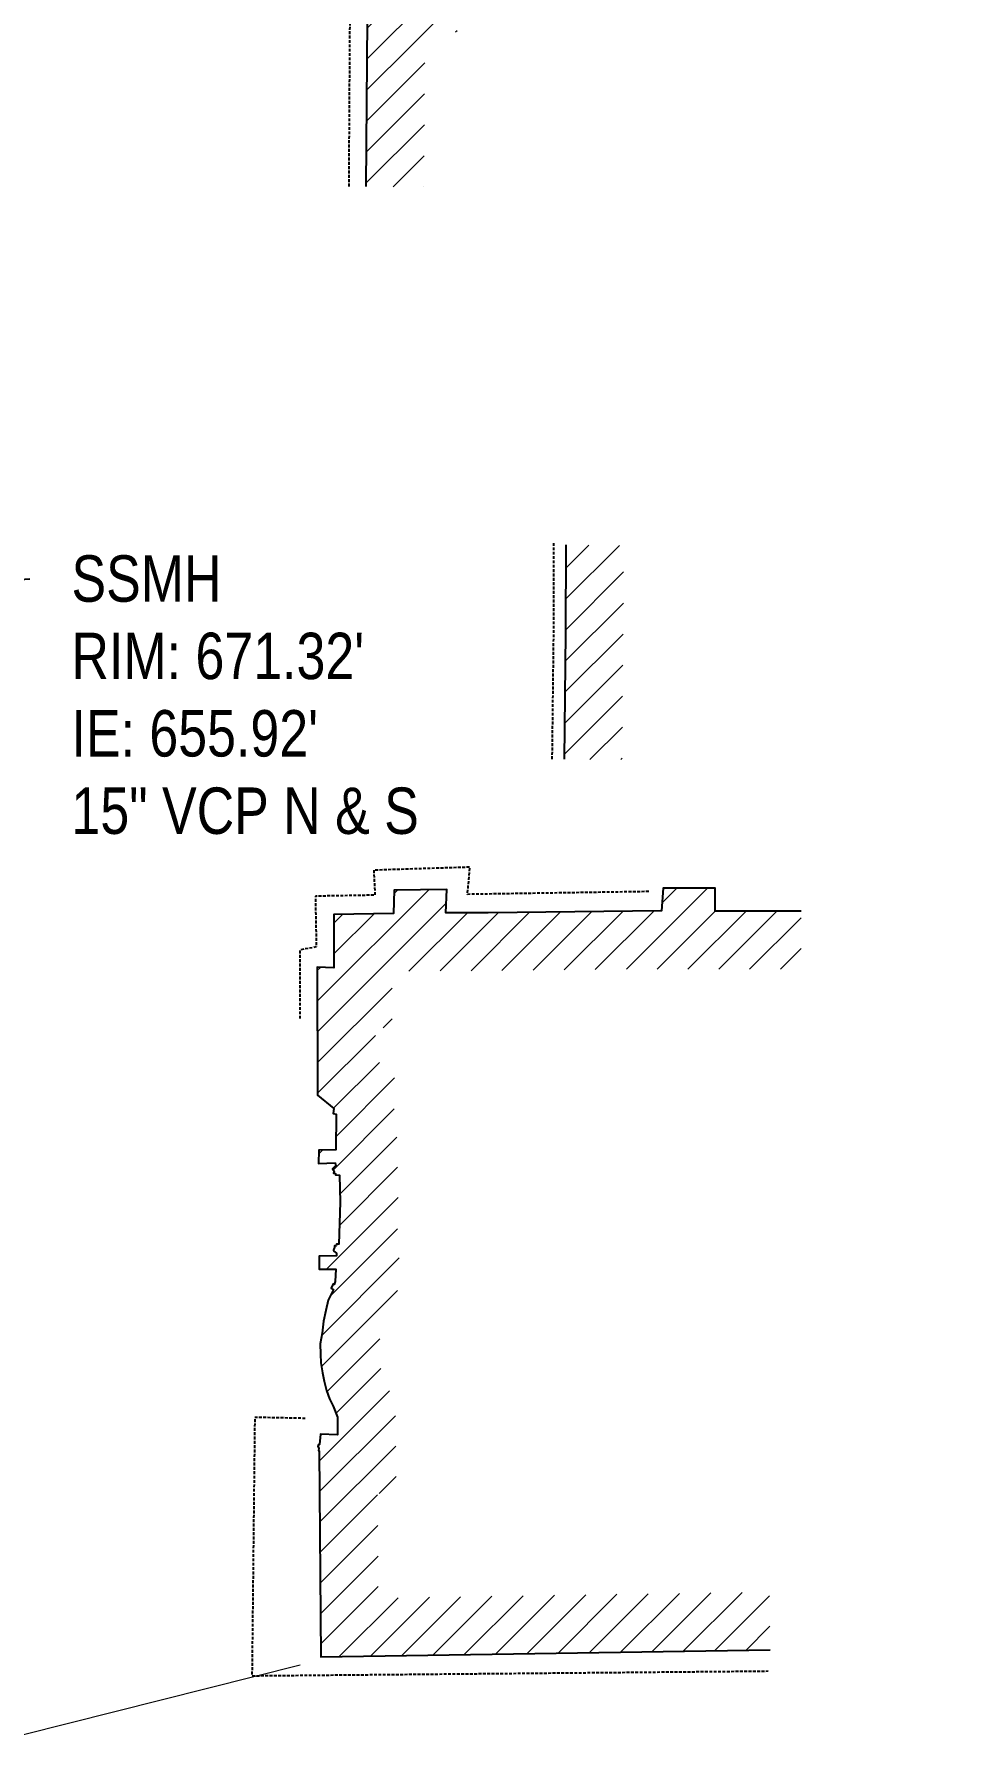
# Model space of a CAD drawing. Header units: feet. Extents: x 0 to 6437249, y 0 to 1884635.
# Drawn here: x 6435211.1 to 6435292, y 1884263.8 to 1884410.5 of the extents above; entities that cross this region are included whole.
import ezdxf
from ezdxf import colors
from ezdxf.entities.mleader import LeaderData, LeaderLine
from ezdxf.lldxf.tags import DXFTag
from ezdxf.math import Vec2, Vec3

# ---------------------------------------------------------------- set-up
doc = ezdxf.new("R2010")
doc.units = ezdxf.units.FT
doc.header["$MEASUREMENT"] = 0
doc.linetypes.add('DASHED2', pattern=[0.375, 0.25, -0.125])
for name, color, linetype, lineweight in [('V-DETL-PATT-BLDG-', 77, 'Continuous', 13), ('VF-BLDG-LINE-', 1, 'Continuous', 25), ('VF-BLDG-OVHD-LINE-', 1, 'DASHED2', 25), ('VF-ELEC-OVHD-LINE-', 10, 'OVERHEADELECTRIC', 15), ('VF-STRM-TEXT-', 211, 'Continuous', 25), ('VF-TOPO-TEXT-', 1, 'Continuous', 25)]:
    doc.layers.add(name, color=color, linetype=linetype, lineweight=lineweight)
doc.styles.add('NCS1-Anno', font='arial.ttf', dxfattribs={"width": 0.8, "height": 0.1})
doc.styles.get("Standard").update_dxf_attribs({"font": 'arial.ttf'})
tags = doc.linetypes.add('OVERHEADELECTRIC', pattern='A,1,-0.03,["OE",Standard,S=0.08,R=0,X=0,Y=-0.04],-0.16,1', length=2.19).pattern_tags.tags
tags[6] = DXFTag(74, 10)
pattern_1 = [(45, (0, 0), (-1.3258252147, 1.3258252147), [])]

msp = doc.modelspace()

# ---------------------------------------------------------------- hatches: boundary and pattern name
at = {"layer": 'V-DETL-PATT-BLDG-'}
h = msp.add_hatch(dxfattribs=at)
h.set_pattern_fill('ANSI31', color=256, scale=15)
h.set_pattern_definition(pattern_1)
h.paths.add_polyline_path([(6435282.51, 1884437.2), (6435236.58, 1884437.13), (6435236.46, 1884422.29), (6435242.53, 1884422.26), (6435242.53, 1884415.52), (6435239.81, 1884415.41), (6435239.68, 1884397.35), (6435244.68, 1884397.35), (6435244.78, 1884410.6), (6435247.53, 1884410.7), (6435247.53, 1884427.24), (6435241.5, 1884427.27), (6435241.54, 1884432.14), (6435282.51, 1884432.2)])
h.paths.add_polyline_path([(6435270.37, 1884471.77), (6435257.38, 1884472.5), (6435244.81, 1884472.61), (6435244.79, 1884487.4), (6435239.79, 1884487.4), (6435239.82, 1884467.36), (6435242.56, 1884467.62), (6435257.22, 1884467.5), (6435265.39, 1884467.05), (6435265.48, 1884447.08), (6435265.49, 1884447.08), (6435265.37, 1884442.56), (6435270.37, 1884442.56)])
h = msp.add_hatch(dxfattribs=at)
h.set_pattern_fill('ANSI31', color=256, scale=15)
h.set_pattern_definition(pattern_1)
h.paths.add_polyline_path([(6435256.89, 1884366.5), (6435261.89, 1884366.46), (6435261.75, 1884348.02), (6435256.75, 1884348), (6435256.75, 1884348.06)])
h = msp.add_hatch(dxfattribs=at)
h.set_pattern_fill('ANSI31', color=256, scale=15)
h.set_pattern_definition(pattern_1)
h.paths.add_polyline_path([(6435274.5, 1884271.3), (6435274.43, 1884276.3), (6435240.76, 1884275.78), (6435240.69, 1884284.79), (6435242.3, 1884284.76), (6435242.21, 1884292.34), (6435241.45, 1884294.25), (6435241.21, 1884294.8), (6435241.08, 1884295.14), (6435240.96, 1884295.59), (6435240.87, 1884296.06), (6435240.78, 1884296.61), (6435240.75, 1884297), (6435240.75, 1884297.26), (6435240.87, 1884297.9), (6435240.96, 1884298.8), (6435241.11, 1884299.44), (6435241.18, 1884299.77), (6435241.47, 1884300.37), (6435242.44, 1884300.39), (6435242.34, 1884302.16), (6435243.51, 1884304.58), (6435242.32, 1884305.19), (6435242.47, 1884309.86), (6435242.43, 1884311.46), (6435242.67, 1884311.71), (6435242.41, 1884312.63), (6435242.32, 1884316.49), (6435242.35, 1884317.04), (6435242.12, 1884317.05), (6435242.14, 1884319.3), (6435242.24, 1884320.08), (6435242.15, 1884320.16), (6435242.16, 1884321.72), (6435240.51, 1884321.98), (6435240.5, 1884324.93), (6435241.93, 1884324.88), (6435241.93, 1884329.75), (6435246.9, 1884329.82), (6435250.24, 1884329.82), (6435264.77, 1884329.97), (6435264.77, 1884329.94), (6435277.17, 1884329.95), (6435277.17, 1884334.95), (6435269.77, 1884334.94), (6435269.77, 1884336.93), (6435265.28, 1884336.92), (6435265.14, 1884334.97), (6435250.22, 1884334.82), (6435246.56, 1884334.82), (6435246.64, 1884336.82), (6435242.11, 1884336.75), (6435242.05, 1884334.75), (6435236.93, 1884334.67), (6435236.93, 1884330.07), (6435235.49, 1884330.12), (6435235.52, 1884319.1), (6435236.93, 1884317.95), (6435236.87, 1884317.51), (6435237.13, 1884317.46), (6435237.1, 1884314.39), (6435235.63, 1884314.37), (6435235.61, 1884313.21), (6435237.03, 1884313.26), (6435237.09, 1884313.05), (6435236.82, 1884312.76), (6435236.94, 1884312.56), (6435236.89, 1884312.37), (6435237.07, 1884312.36), (6435237.06, 1884312.24), (6435237.42, 1884312.21), (6435237.47, 1884309.88), (6435237.35, 1884306.26), (6435237.14, 1884306.26), (6435237.11, 1884306.12), (6435236.99, 1884306.11), (6435236.98, 1884305.92), (6435236.91, 1884305.84), (6435236.89, 1884305.77), (6435236.9, 1884305.73), (6435236.93, 1884305.67), (6435237.15, 1884305.48), (6435237.16, 1884305.27), (6435235.67, 1884305.24), (6435235.65, 1884304.1), (6435237.09, 1884304.12), (6435237.04, 1884303.06), (6435236.94, 1884302.79), (6435236.85, 1884302.84), (6435236.68, 1884302.48), (6435236.89, 1884302.37), (6435236.43, 1884301.43), (6435236.23, 1884300.56), (6435236.02, 1884299.63), (6435235.91, 1884298.6), (6435235.75, 1884297.67), (6435235.76, 1884296.78), (6435235.81, 1884296.04), (6435235.95, 1884295.18), (6435236.09, 1884294.45), (6435236.3, 1884293.66), (6435236.56, 1884292.93), (6435236.85, 1884292.3), (6435237.23, 1884291.35), (6435237.24, 1884289.85), (6435235.78, 1884289.88), (6435235.7, 1884288.99), (6435235.62, 1884288.99), (6435235.54, 1884288.85), (6435235.64, 1884288.65), (6435235.6, 1884288.49), (6435235.67, 1884288.45), (6435235.79, 1884270.71)])

# ---------------------------------------------------------------- linework, layer by layer
at = {"layer": 'VF-BLDG-LINE-'}
for points in [[(6435282.51, 1884437.2), (6435236.58, 1884437.13), (6435236.46, 1884422.29), (6435242.53, 1884422.26), (6435242.53, 1884415.52), (6435239.81, 1884415.41), (6435239.68, 1884397.38)], [(6435256.89, 1884366.5), (6435256.86, 1884358.89), (6435256.75, 1884348.06)], [(6435277.17, 1884334.95), (6435272.91, 1884334.94), (6435269.76, 1884334.94), (6435269.77, 1884336.93), (6435265.28, 1884336.92), (6435265.14, 1884334.97), (6435250.22, 1884334.82), (6435246.56, 1884334.82), (6435246.64, 1884336.82), (6435242.11, 1884336.75), (6435242.05, 1884334.75), (6435236.93, 1884334.67), (6435236.93, 1884330.07), (6435235.49, 1884330.12), (6435235.52, 1884319.1), (6435236.93, 1884317.95), (6435236.87, 1884317.51), (6435237.13, 1884317.46), (6435237.1, 1884314.39), (6435235.63, 1884314.37), (6435235.61, 1884313.21), (6435237.03, 1884313.26), (6435237.09, 1884313.05), (6435236.82, 1884312.76), (6435236.94, 1884312.56), (6435236.89, 1884312.37), (6435237.07, 1884312.36), (6435237.06, 1884312.24), (6435237.42, 1884312.21), (6435237.47, 1884309.88), (6435237.35, 1884306.26), (6435237.14, 1884306.26), (6435237.11, 1884306.12), (6435236.99, 1884306.11), (6435236.98, 1884305.92), (6435236.91, 1884305.84), (6435236.89, 1884305.77), (6435236.9, 1884305.73), (6435236.93, 1884305.67), (6435237.15, 1884305.48), (6435237.16, 1884305.27), (6435235.67, 1884305.24), (6435235.65, 1884304.1), (6435237.09, 1884304.12), (6435237.04, 1884303.06), (6435236.94, 1884302.79), (6435236.85, 1884302.84), (6435236.68, 1884302.48), (6435236.89, 1884302.37), (6435236.43, 1884301.43), (6435236.23, 1884300.56), (6435236.02, 1884299.63), (6435235.91, 1884298.6), (6435235.75, 1884297.67), (6435235.76, 1884296.78), (6435235.81, 1884296.04), (6435235.95, 1884295.18), (6435236.09, 1884294.45), (6435236.3, 1884293.66), (6435236.56, 1884292.93), (6435236.85, 1884292.3), (6435237.23, 1884291.35), (6435237.24, 1884289.85), (6435235.78, 1884289.88), (6435235.7, 1884288.99), (6435235.62, 1884288.99), (6435235.54, 1884288.85), (6435235.64, 1884288.65), (6435235.6, 1884288.49), (6435235.67, 1884288.45), (6435235.79, 1884270.71), (6435274.5, 1884271.3)]]:
    msp.add_lwpolyline(points, dxfattribs=at)
at = {"layer": 'VF-BLDG-OVHD-LINE-', "flags": 128}
for points in [[(6435282.27, 1884438.07), (6435263.89, 1884438.24), (6435263.61, 1884439.04), (6435235.13, 1884438.95), (6435234.95, 1884423.98), (6435234.92, 1884422.25), (6435235.99, 1884422.26), (6435235.93, 1884413.53), (6435238.3, 1884413.67), (6435238.2, 1884397.39)], [(6435255.83, 1884366.67), (6435255.83, 1884358.9), (6435255.7, 1884348)], [(6435264.04, 1884336.64), (6435248.43, 1884336.4), (6435248.64, 1884338.74), (6435240.36, 1884338.48), (6435240.46, 1884336.33), (6435235.33, 1884336.24), (6435235.41, 1884331.87), (6435234, 1884331.61), (6435234, 1884325.68)], [(6435234.46, 1884291.25), (6435230.11, 1884291.34), (6435229.87, 1884269.08), (6435274.33, 1884269.49)]]:
    msp.add_lwpolyline(points, dxfattribs=at)
at = {"layer": 'VF-ELEC-OVHD-LINE-', "ltscale": 0.6, "flags": 128}
msp.add_lwpolyline([(6435158.18, 1884250.91), (6435234.02, 1884270.02)], dxfattribs=at)

# ---------------------------------------------------------------- leaders
at = {"layer": 'VF-STRM-TEXT-'}
ml = msp.add_multileader_mtext('Standard', dxfattribs=at)
ml.set_content('SSMH\\PRIM: 671.32\'\\PIE: 655.92\'\\P15" VCP N & S', color=256, style='NCS1-Anno')
ml.set_leader_properties()
ml.build(insert=Vec2(0, 0))
ml.multileader.update_dxf_attribs({"leader_type": 2, "dogleg_length": 0.19, "arrow_head_size": 5.2, "scale": 40})
ctx = ml.context
ctx.base_point, ctx.scale, ctx.arrow_head_size, ctx.landing_gap_size, ctx.plane_origin = Vec3(6435210.73, 1884363.57), 40, 5.2, 3.6, Vec3(6435205.24, 1884337.36)
notes = []
notes.append((ctx, [(0, (1, 1, 0), (6435203.13, 1884363.57), (1, 0), 7.6, [(0, [(6435193.62, 1884319.54)], 0, [])])]))
ctx.mtext.insert, ctx.mtext.flow_direction = Vec3(6435214.33, 1884365.61), 5
at = {"layer": 'VF-TOPO-TEXT-'}
ml = msp.add_multileader_mtext('Standard', dxfattribs=at)
ml.set_content('PP/TRANSFORMER & DOWNLINES', color=256, style='NCS1-Anno')
ml.set_leader_properties()
ml.build(insert=Vec2(0, 0))
ml.multileader.update_dxf_attribs({"leader_type": 2, "dogleg_length": 0.1, "scale": 40})
ctx = ml.context
ctx.base_point, ctx.scale, ctx.landing_gap_size, ctx.plane_origin = Vec3(6435129.38, 1884397.85), 40, 1.6, Vec3(6435104.45, 1884443.9)
notes.append((ctx, [(0, (1, 1, 0), (6435125.38, 1884397.85), (1, 0), 4, [(0, [(6435130.49, 1884389.93)], 0, [])])]))
ctx.mtext.insert, ctx.mtext.width, ctx.mtext.flow_direction = Vec3(6435130.98, 1884399.88), 21.8739, 5
for ctx, leaders in notes:
    for number, flags, end, landing, length, lines in leaders:
        leader = LeaderData()
        leader.index, (leader.has_last_leader_line, leader.has_dogleg_vector, leader.attachment_direction) = number, flags
        leader.last_leader_point, leader.dogleg_vector, leader.dogleg_length = Vec3(end), Vec3(landing), length
        for number, points, colour, breaks in lines:
            line = LeaderLine()
            line.index, line.vertices, line.color, line.breaks = number, Vec3.list(points), colors.encode_raw_color(colour), breaks
            leader.lines.append(line)
        ctx.leaders.append(leader)

doc.saveas('drawing.dxf')
